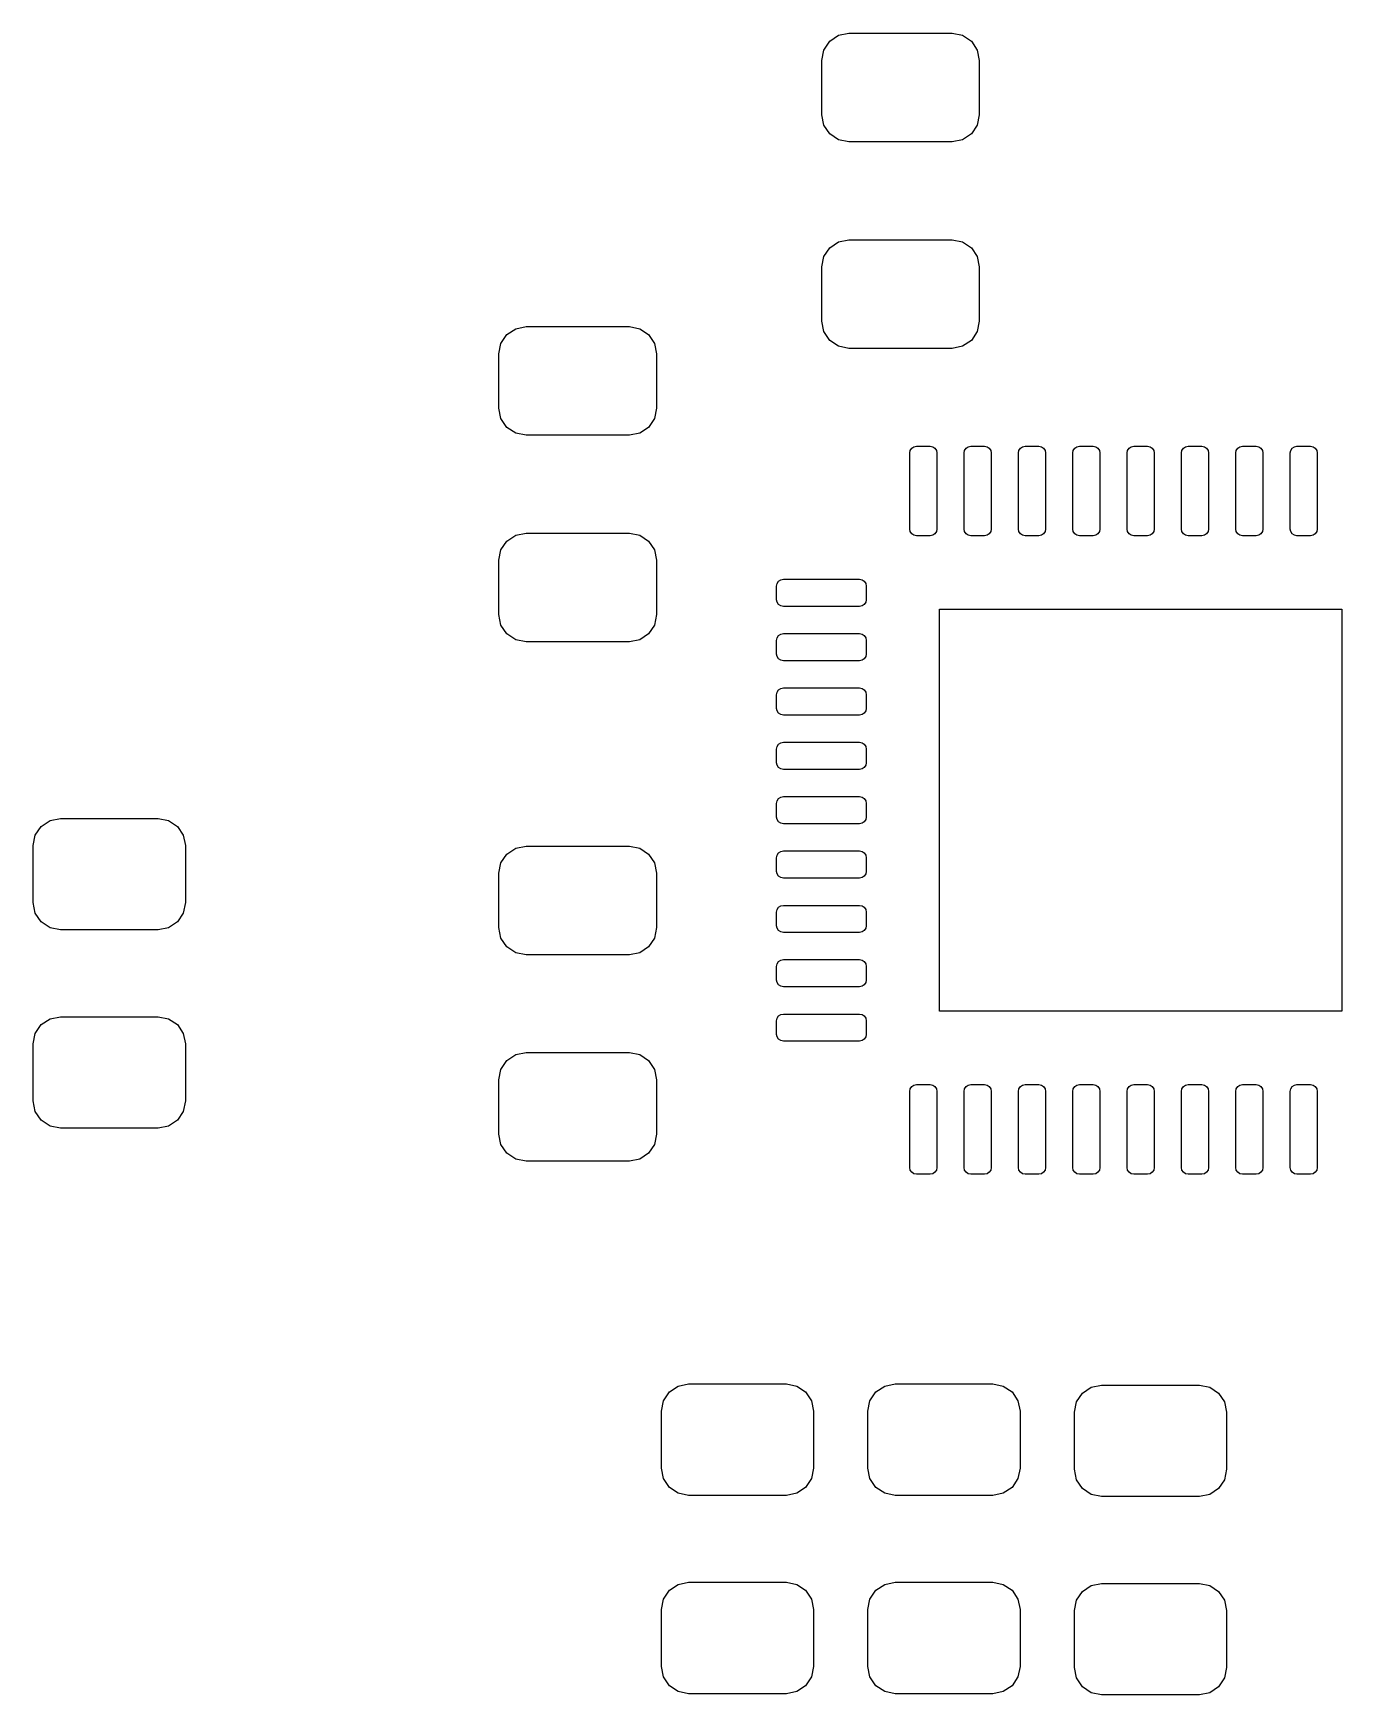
# Model space of a CAD drawing. Header units: inches. Extents: x 0.71 to 7.54, y -5.09 to -0.82.
# Drawn here: x 1.654 to 2.128, y -2.13 to -1.528 of the extents above; entities that cross this region are included whole.
import ezdxf

# ---------------------------------------------------------------- set-up
doc = ezdxf.new("R2010")
doc.units = ezdxf.units.IN
doc.header["$MEASUREMENT"] = 0
doc.layers.add('BLACK', color=250, linetype='CONTINUOUS')

msp = doc.modelspace()

# ---------------------------------------------------------------- linework, layer by layer
at = {"layer": 'BLACK', "linetype": 'CONTINUOUS'}
for p, q in [((1.94206, -1.53084), (1.94525, -1.5287)), ((1.94525, -1.5287), (1.94902, -1.52795)), ((1.94902, -1.52795), (1.98642, -1.52795)), ((1.98642, -1.52795), (1.99018, -1.5287)), ((1.99018, -1.5287), (1.99338, -1.53084)), ((1.93917, -1.5378), (1.93992, -1.53403)), ((1.93992, -1.53403), (1.94206, -1.53084)), ((1.99338, -1.53084), (1.99551, -1.53403)), ((1.99551, -1.53403), (1.99626, -1.5378)), ((1.93917, -1.55748), (1.93917, -1.5378)), ((1.99626, -1.5378), (1.99626, -1.55748)), ((1.93992, -1.56125), (1.93917, -1.55748)), ((1.99626, -1.55748), (1.99551, -1.56125)), ((1.94206, -1.56444), (1.93992, -1.56125)), ((1.94525, -1.56657), (1.94206, -1.56444)), ((1.99338, -1.56444), (1.99018, -1.56657)), ((1.99551, -1.56125), (1.99338, -1.56444)), ((1.94902, -1.56732), (1.94525, -1.56657)), ((1.98642, -1.56732), (1.94902, -1.56732)), ((1.99018, -1.56657), (1.98642, -1.56732)), ((1.93992, -1.60883), (1.94206, -1.60564)), ((1.94206, -1.60564), (1.94525, -1.60351)), ((1.94525, -1.60351), (1.94902, -1.60276)), ((1.94902, -1.60276), (1.98642, -1.60276)), ((1.98642, -1.60276), (1.99018, -1.60351)), ((1.99018, -1.60351), (1.99338, -1.60564)), ((1.99338, -1.60564), (1.99551, -1.60883)), ((1.93917, -1.6126), (1.93992, -1.60883)), ((1.93917, -1.63228), (1.93917, -1.6126)), ((1.99551, -1.60883), (1.99626, -1.6126)), ((1.99626, -1.6126), (1.99626, -1.63228)), ((1.82299, -1.64033), (1.82513, -1.63713)), ((1.82513, -1.63713), (1.82832, -1.635)), ((1.82832, -1.635), (1.83209, -1.63425)), ((1.83209, -1.63425), (1.86949, -1.63425)), ((1.86949, -1.63425), (1.87325, -1.635)), ((1.87325, -1.635), (1.87645, -1.63713)), ((1.87645, -1.63713), (1.87858, -1.64033)), ((1.93992, -1.63605), (1.93917, -1.63228)), ((1.94206, -1.63924), (1.93992, -1.63605)), ((1.99551, -1.63605), (1.99338, -1.63924)), ((1.99626, -1.63228), (1.99551, -1.63605)), ((1.82224, -1.64409), (1.82299, -1.64033)), ((1.87858, -1.64033), (1.87933, -1.64409)), ((1.94525, -1.64138), (1.94206, -1.63924)), ((1.94902, -1.64213), (1.94525, -1.64138)), ((1.98642, -1.64213), (1.94902, -1.64213)), ((1.99018, -1.64138), (1.98642, -1.64213)), ((1.99338, -1.63924), (1.99018, -1.64138)), ((1.82224, -1.66378), (1.82224, -1.64409)), ((1.87933, -1.64409), (1.87933, -1.66378)), ((1.82299, -1.66755), (1.82224, -1.66378)), ((1.87933, -1.66378), (1.87858, -1.66755)), ((1.82513, -1.67074), (1.82299, -1.66755)), ((1.82832, -1.67287), (1.82513, -1.67074)), ((1.83209, -1.67362), (1.82832, -1.67287)), ((1.87325, -1.67287), (1.86949, -1.67362)), ((1.87645, -1.67074), (1.87325, -1.67287)), ((1.87858, -1.66755), (1.87645, -1.67074)), ((1.86949, -1.67362), (1.83209, -1.67362)), ((1.97106, -1.68002), (1.97125, -1.67908)), ((1.97125, -1.67908), (1.97178, -1.67828)), ((1.97178, -1.67828), (1.97258, -1.67775)), ((1.97258, -1.67775), (1.97352, -1.67756)), ((1.97352, -1.67756), (1.97844, -1.67756)), ((1.97844, -1.67756), (1.97939, -1.67775)), ((1.97939, -1.67775), (1.98018, -1.67828)), ((1.98018, -1.67828), (1.98072, -1.67908)), ((1.98072, -1.67908), (1.98091, -1.68002)), ((1.99075, -1.68002), (1.99094, -1.67908)), ((1.99094, -1.67908), (1.99147, -1.67828)), ((1.99147, -1.67828), (1.99227, -1.67775)), ((1.99227, -1.67775), (1.99321, -1.67756)), ((1.99321, -1.67756), (1.99813, -1.67756)), ((1.99813, -1.67756), (1.99907, -1.67775)), ((1.99907, -1.67775), (1.99987, -1.67828)), ((1.99987, -1.67828), (2.0004, -1.67908)), ((2.0004, -1.67908), (2.00059, -1.68002)), ((2.01043, -1.68002), (2.01062, -1.67908)), ((2.01062, -1.67908), (2.01115, -1.67828)), ((2.01115, -1.67828), (2.01195, -1.67775)), ((2.01195, -1.67775), (2.01289, -1.67756)), ((2.01289, -1.67756), (2.01781, -1.67756)), ((2.01781, -1.67756), (2.01876, -1.67775)), ((2.01876, -1.67775), (2.01955, -1.67828)), ((2.01955, -1.67828), (2.02009, -1.67908)), ((2.02009, -1.67908), (2.02028, -1.68002)), ((2.03012, -1.68002), (2.03031, -1.67908)), ((2.03031, -1.67908), (2.03084, -1.67828)), ((2.03084, -1.67828), (2.03164, -1.67775)), ((2.03164, -1.67775), (2.03258, -1.67756)), ((2.03258, -1.67756), (2.0375, -1.67756)), ((2.0375, -1.67756), (2.03844, -1.67775)), ((2.03844, -1.67775), (2.03924, -1.67828)), ((2.03924, -1.67828), (2.03977, -1.67908)), ((2.03977, -1.67908), (2.03996, -1.68002)), ((2.0498, -1.68002), (2.04999, -1.67908)), ((2.04999, -1.67908), (2.05052, -1.67828)), ((2.05052, -1.67828), (2.05132, -1.67775)), ((2.05132, -1.67775), (2.05226, -1.67756)), ((2.05226, -1.67756), (2.05719, -1.67756)), ((2.05719, -1.67756), (2.05813, -1.67775)), ((2.05813, -1.67775), (2.05892, -1.67828)), ((2.05892, -1.67828), (2.05946, -1.67908)), ((2.05946, -1.67908), (2.05965, -1.68002)), ((2.06949, -1.68002), (2.06968, -1.67908)), ((2.06968, -1.67908), (2.07021, -1.67828)), ((2.07021, -1.67828), (2.07101, -1.67775)), ((2.07101, -1.67775), (2.07195, -1.67756)), ((2.07195, -1.67756), (2.07687, -1.67756)), ((2.07687, -1.67756), (2.07781, -1.67775)), ((2.07781, -1.67775), (2.07861, -1.67828)), ((2.07861, -1.67828), (2.07914, -1.67908)), ((2.07914, -1.67908), (2.07933, -1.68002)), ((2.08917, -1.68002), (2.08936, -1.67908)), ((2.08936, -1.67908), (2.08989, -1.67828)), ((2.08989, -1.67828), (2.09069, -1.67775)), ((2.09069, -1.67775), (2.09163, -1.67756)), ((2.09163, -1.67756), (2.09656, -1.67756)), ((2.09656, -1.67756), (2.0975, -1.67775)), ((2.0975, -1.67775), (2.0983, -1.67828)), ((2.0983, -1.67828), (2.09883, -1.67908)), ((2.09883, -1.67908), (2.09902, -1.68002)), ((2.10886, -1.68002), (2.10905, -1.67908)), ((2.10905, -1.67908), (2.10958, -1.67828)), ((2.10958, -1.67828), (2.11038, -1.67775)), ((2.11038, -1.67775), (2.11132, -1.67756)), ((2.11132, -1.67756), (2.11624, -1.67756)), ((2.11624, -1.67756), (2.11718, -1.67775)), ((2.11718, -1.67775), (2.11798, -1.67828)), ((2.11798, -1.67828), (2.11851, -1.67908)), ((2.11851, -1.67908), (2.1187, -1.68002)), ((1.97106, -1.70758), (1.97106, -1.68002)), ((1.98091, -1.68002), (1.98091, -1.70758)), ((1.99075, -1.70758), (1.99075, -1.68002)), ((2.00059, -1.68002), (2.00059, -1.70758)), ((2.01043, -1.70758), (2.01043, -1.68002)), ((2.02028, -1.68002), (2.02028, -1.70758)), ((2.03012, -1.70758), (2.03012, -1.68002)), ((2.03996, -1.68002), (2.03996, -1.70758)), ((2.0498, -1.70758), (2.0498, -1.68002)), ((2.05965, -1.68002), (2.05965, -1.70758)), ((2.06949, -1.70758), (2.06949, -1.68002)), ((2.07933, -1.68002), (2.07933, -1.70758)), ((2.08917, -1.70758), (2.08917, -1.68002)), ((2.09902, -1.68002), (2.09902, -1.70758)), ((2.10886, -1.70758), (2.10886, -1.68002)), ((2.1187, -1.68002), (2.1187, -1.70758)), ((1.82832, -1.7098), (1.83209, -1.70906)), ((1.83209, -1.70906), (1.86949, -1.70906)), ((1.86949, -1.70906), (1.87325, -1.7098)), ((1.97125, -1.70852), (1.97106, -1.70758)), ((1.97178, -1.70932), (1.97125, -1.70852)), ((1.97258, -1.70985), (1.97178, -1.70932)), ((1.98018, -1.70932), (1.97939, -1.70985)), ((1.98072, -1.70852), (1.98018, -1.70932)), ((1.98091, -1.70758), (1.98072, -1.70852)), ((1.99094, -1.70852), (1.99075, -1.70758)), ((1.99147, -1.70932), (1.99094, -1.70852)), ((1.99227, -1.70985), (1.99147, -1.70932)), ((1.99987, -1.70932), (1.99907, -1.70985)), ((2.0004, -1.70852), (1.99987, -1.70932)), ((2.00059, -1.70758), (2.0004, -1.70852)), ((2.01062, -1.70852), (2.01043, -1.70758)), ((2.01115, -1.70932), (2.01062, -1.70852)), ((2.01195, -1.70985), (2.01115, -1.70932)), ((2.01955, -1.70932), (2.01876, -1.70985)), ((2.02009, -1.70852), (2.01955, -1.70932)), ((2.02028, -1.70758), (2.02009, -1.70852)), ((2.03031, -1.70852), (2.03012, -1.70758)), ((2.03084, -1.70932), (2.03031, -1.70852)), ((2.03164, -1.70985), (2.03084, -1.70932)), ((2.03924, -1.70932), (2.03844, -1.70985)), ((2.03977, -1.70852), (2.03924, -1.70932)), ((2.03996, -1.70758), (2.03977, -1.70852)), ((2.04999, -1.70852), (2.0498, -1.70758)), ((2.05052, -1.70932), (2.04999, -1.70852)), ((2.05132, -1.70985), (2.05052, -1.70932)), ((2.05892, -1.70932), (2.05813, -1.70985)), ((2.05946, -1.70852), (2.05892, -1.70932)), ((2.05965, -1.70758), (2.05946, -1.70852)), ((2.06968, -1.70852), (2.06949, -1.70758)), ((2.07021, -1.70932), (2.06968, -1.70852)), ((2.07101, -1.70985), (2.07021, -1.70932)), ((2.07861, -1.70932), (2.07781, -1.70985)), ((2.07914, -1.70852), (2.07861, -1.70932)), ((2.07933, -1.70758), (2.07914, -1.70852)), ((2.08936, -1.70852), (2.08917, -1.70758)), ((2.08989, -1.70932), (2.08936, -1.70852)), ((2.09069, -1.70985), (2.08989, -1.70932)), ((2.0983, -1.70932), (2.0975, -1.70985)), ((2.09883, -1.70852), (2.0983, -1.70932)), ((2.09902, -1.70758), (2.09883, -1.70852)), ((2.10905, -1.70852), (2.10886, -1.70758)), ((2.10958, -1.70932), (2.10905, -1.70852)), ((2.11038, -1.70985), (2.10958, -1.70932)), ((2.11798, -1.70932), (2.11718, -1.70985)), ((2.11851, -1.70852), (2.11798, -1.70932)), ((2.1187, -1.70758), (2.11851, -1.70852)), ((1.82224, -1.7189), (1.82299, -1.71513)), ((1.82299, -1.71513), (1.82513, -1.71194)), ((1.82513, -1.71194), (1.82832, -1.7098)), ((1.87325, -1.7098), (1.87645, -1.71194)), ((1.87645, -1.71194), (1.87858, -1.71513)), ((1.87858, -1.71513), (1.87933, -1.7189)), ((1.97352, -1.71004), (1.97258, -1.70985)), ((1.97844, -1.71004), (1.97352, -1.71004)), ((1.97939, -1.70985), (1.97844, -1.71004)), ((1.99321, -1.71004), (1.99227, -1.70985)), ((1.99813, -1.71004), (1.99321, -1.71004)), ((1.99907, -1.70985), (1.99813, -1.71004)), ((2.01289, -1.71004), (2.01195, -1.70985)), ((2.01781, -1.71004), (2.01289, -1.71004)), ((2.01876, -1.70985), (2.01781, -1.71004)), ((2.03258, -1.71004), (2.03164, -1.70985)), ((2.0375, -1.71004), (2.03258, -1.71004)), ((2.03844, -1.70985), (2.0375, -1.71004)), ((2.05226, -1.71004), (2.05132, -1.70985)), ((2.05719, -1.71004), (2.05226, -1.71004)), ((2.05813, -1.70985), (2.05719, -1.71004)), ((2.07195, -1.71004), (2.07101, -1.70985)), ((2.07687, -1.71004), (2.07195, -1.71004)), ((2.07781, -1.70985), (2.07687, -1.71004)), ((2.09163, -1.71004), (2.09069, -1.70985)), ((2.09656, -1.71004), (2.09163, -1.71004)), ((2.0975, -1.70985), (2.09656, -1.71004)), ((2.11132, -1.71004), (2.11038, -1.70985)), ((2.11624, -1.71004), (2.11132, -1.71004)), ((2.11718, -1.70985), (2.11624, -1.71004)), ((1.82224, -1.73858), (1.82224, -1.7189)), ((1.87933, -1.7189), (1.87933, -1.73858)), ((1.92283, -1.72825), (1.92302, -1.72731)), ((1.92302, -1.72731), (1.92356, -1.72651)), ((1.92356, -1.72651), (1.92435, -1.72597)), ((1.92435, -1.72597), (1.9253, -1.72579)), ((1.9253, -1.72579), (1.95285, -1.72579)), ((1.95285, -1.72579), (1.9538, -1.72597)), ((1.9538, -1.72597), (1.95459, -1.72651)), ((1.95459, -1.72651), (1.95513, -1.72731)), ((1.95513, -1.72731), (1.95531, -1.72825)), ((1.92283, -1.73317), (1.92283, -1.72825)), ((1.92302, -1.73411), (1.92283, -1.73317)), ((1.95531, -1.73317), (1.95513, -1.73411)), ((1.95531, -1.72825), (1.95531, -1.73317)), ((1.82299, -1.74235), (1.82224, -1.73858)), ((1.87933, -1.73858), (1.87858, -1.74235)), ((1.92356, -1.73491), (1.92302, -1.73411)), ((1.92435, -1.73544), (1.92356, -1.73491)), ((1.9253, -1.73563), (1.92435, -1.73544)), ((1.95285, -1.73563), (1.9253, -1.73563)), ((1.9538, -1.73544), (1.95285, -1.73563)), ((1.95459, -1.73491), (1.9538, -1.73544)), ((1.95513, -1.73411), (1.95459, -1.73491)), ((1.98189, -1.88228), (1.98189, -1.73661)), ((1.98189, -1.73661), (2.12756, -1.73661)), ((2.12756, -1.73661), (2.12756, -1.88228)), ((1.82513, -1.74554), (1.82299, -1.74235)), ((1.82832, -1.74768), (1.82513, -1.74554)), ((1.87645, -1.74554), (1.87325, -1.74768)), ((1.87858, -1.74235), (1.87645, -1.74554)), ((1.92435, -1.74566), (1.9253, -1.74547)), ((1.9253, -1.74547), (1.95285, -1.74547)), ((1.95285, -1.74547), (1.9538, -1.74566)), ((1.83209, -1.74843), (1.82832, -1.74768)), ((1.86949, -1.74843), (1.83209, -1.74843)), ((1.87325, -1.74768), (1.86949, -1.74843)), ((1.92283, -1.74793), (1.92302, -1.74699)), ((1.92283, -1.75285), (1.92283, -1.74793)), ((1.92302, -1.74699), (1.92356, -1.74619)), ((1.92356, -1.74619), (1.92435, -1.74566)), ((1.9538, -1.74566), (1.95459, -1.74619)), ((1.95459, -1.74619), (1.95513, -1.74699)), ((1.95513, -1.74699), (1.95531, -1.74793)), ((1.95531, -1.74793), (1.95531, -1.75285)), ((1.92302, -1.7538), (1.92283, -1.75285)), ((1.92356, -1.75459), (1.92302, -1.7538)), ((1.92435, -1.75513), (1.92356, -1.75459)), ((1.9253, -1.75531), (1.92435, -1.75513)), ((1.95285, -1.75531), (1.9253, -1.75531)), ((1.9538, -1.75513), (1.95285, -1.75531)), ((1.95459, -1.75459), (1.9538, -1.75513)), ((1.95513, -1.7538), (1.95459, -1.75459)), ((1.95531, -1.75285), (1.95513, -1.7538)), ((1.92283, -1.76762), (1.92302, -1.76668)), ((1.92283, -1.77254), (1.92283, -1.76762)), ((1.92302, -1.76668), (1.92356, -1.76588)), ((1.92356, -1.76588), (1.92435, -1.76534)), ((1.92435, -1.76534), (1.9253, -1.76516)), ((1.9253, -1.76516), (1.95285, -1.76516)), ((1.95285, -1.76516), (1.9538, -1.76534)), ((1.9538, -1.76534), (1.95459, -1.76588)), ((1.95459, -1.76588), (1.95513, -1.76668)), ((1.95513, -1.76668), (1.95531, -1.76762)), ((1.95531, -1.76762), (1.95531, -1.77254)), ((1.92302, -1.77348), (1.92283, -1.77254)), ((1.92356, -1.77428), (1.92302, -1.77348)), ((1.92435, -1.77481), (1.92356, -1.77428)), ((1.9253, -1.775), (1.92435, -1.77481)), ((1.95285, -1.775), (1.9253, -1.775)), ((1.9538, -1.77481), (1.95285, -1.775)), ((1.95459, -1.77428), (1.9538, -1.77481)), ((1.95513, -1.77348), (1.95459, -1.77428)), ((1.95531, -1.77254), (1.95513, -1.77348)), ((1.92283, -1.7873), (1.92302, -1.78636)), ((1.92283, -1.79222), (1.92283, -1.7873)), ((1.92302, -1.78636), (1.92356, -1.78556)), ((1.92356, -1.78556), (1.92435, -1.78503)), ((1.92435, -1.78503), (1.9253, -1.78484)), ((1.9253, -1.78484), (1.95285, -1.78484)), ((1.95285, -1.78484), (1.9538, -1.78503)), ((1.9538, -1.78503), (1.95459, -1.78556)), ((1.95459, -1.78556), (1.95513, -1.78636)), ((1.95513, -1.78636), (1.95531, -1.7873)), ((1.95531, -1.7873), (1.95531, -1.79222)), ((1.92302, -1.79317), (1.92283, -1.79222)), ((1.92356, -1.79396), (1.92302, -1.79317)), ((1.95513, -1.79317), (1.95459, -1.79396)), ((1.95531, -1.79222), (1.95513, -1.79317)), ((1.92435, -1.7945), (1.92356, -1.79396)), ((1.9253, -1.79469), (1.92435, -1.7945)), ((1.95285, -1.79469), (1.9253, -1.79469)), ((1.9538, -1.7945), (1.95285, -1.79469)), ((1.95459, -1.79396), (1.9538, -1.7945)), ((1.92302, -1.80605), (1.92356, -1.80525)), ((1.92356, -1.80525), (1.92435, -1.80471)), ((1.92435, -1.80471), (1.9253, -1.80453)), ((1.9253, -1.80453), (1.95285, -1.80453)), ((1.95285, -1.80453), (1.9538, -1.80471)), ((1.9538, -1.80471), (1.95459, -1.80525)), ((1.95459, -1.80525), (1.95513, -1.80605)), ((1.92283, -1.80699), (1.92302, -1.80605)), ((1.92283, -1.81191), (1.92283, -1.80699)), ((1.95513, -1.80605), (1.95531, -1.80699)), ((1.95531, -1.80699), (1.95531, -1.81191)), ((1.65429, -1.81848), (1.65643, -1.81528)), ((1.65643, -1.81528), (1.65962, -1.81315)), ((1.65962, -1.81315), (1.66339, -1.8124)), ((1.66339, -1.8124), (1.69882, -1.8124)), ((1.69882, -1.8124), (1.70259, -1.81315)), ((1.70259, -1.81315), (1.70578, -1.81528)), ((1.70578, -1.81528), (1.70791, -1.81848)), ((1.92302, -1.81285), (1.92283, -1.81191)), ((1.92356, -1.81365), (1.92302, -1.81285)), ((1.92435, -1.81418), (1.92356, -1.81365)), ((1.9253, -1.81437), (1.92435, -1.81418)), ((1.95285, -1.81437), (1.9253, -1.81437)), ((1.9538, -1.81418), (1.95285, -1.81437)), ((1.95459, -1.81365), (1.9538, -1.81418)), ((1.95513, -1.81285), (1.95459, -1.81365)), ((1.95531, -1.81191), (1.95513, -1.81285)), ((1.65354, -1.82224), (1.65429, -1.81848)), ((1.65354, -1.84291), (1.65354, -1.82224)), ((1.70791, -1.81848), (1.70866, -1.82224)), ((1.70866, -1.82224), (1.70866, -1.84291)), ((1.82513, -1.82532), (1.82832, -1.82319)), ((1.82832, -1.82319), (1.83209, -1.82244)), ((1.83209, -1.82244), (1.86949, -1.82244)), ((1.86949, -1.82244), (1.87325, -1.82319)), ((1.87325, -1.82319), (1.87645, -1.82532)), ((1.82224, -1.83228), (1.82299, -1.82852)), ((1.82299, -1.82852), (1.82513, -1.82532)), ((1.87645, -1.82532), (1.87858, -1.82852)), ((1.87858, -1.82852), (1.87933, -1.83228)), ((1.92283, -1.82667), (1.92302, -1.82573)), ((1.92283, -1.83159), (1.92283, -1.82667)), ((1.92302, -1.82573), (1.92356, -1.82493)), ((1.92356, -1.82493), (1.92435, -1.8244)), ((1.92435, -1.8244), (1.9253, -1.82421)), ((1.9253, -1.82421), (1.95285, -1.82421)), ((1.95285, -1.82421), (1.9538, -1.8244)), ((1.9538, -1.8244), (1.95459, -1.82493)), ((1.95459, -1.82493), (1.95513, -1.82573)), ((1.95513, -1.82573), (1.95531, -1.82667)), ((1.95531, -1.82667), (1.95531, -1.83159)), ((1.82224, -1.85197), (1.82224, -1.83228)), ((1.87933, -1.83228), (1.87933, -1.85197)), ((1.92302, -1.83254), (1.92283, -1.83159)), ((1.92356, -1.83333), (1.92302, -1.83254)), ((1.92435, -1.83387), (1.92356, -1.83333)), ((1.9253, -1.83406), (1.92435, -1.83387)), ((1.95285, -1.83406), (1.9253, -1.83406)), ((1.9538, -1.83387), (1.95285, -1.83406)), ((1.95459, -1.83333), (1.9538, -1.83387)), ((1.95513, -1.83254), (1.95459, -1.83333)), ((1.95531, -1.83159), (1.95513, -1.83254)), ((1.65429, -1.84668), (1.65354, -1.84291)), ((1.65643, -1.84987), (1.65429, -1.84668)), ((1.70791, -1.84668), (1.70578, -1.84987)), ((1.70866, -1.84291), (1.70791, -1.84668)), ((1.92283, -1.84636), (1.92302, -1.84542)), ((1.92283, -1.85128), (1.92283, -1.84636)), ((1.92302, -1.84542), (1.92356, -1.84462)), ((1.92356, -1.84462), (1.92435, -1.84408)), ((1.92435, -1.84408), (1.9253, -1.8439)), ((1.9253, -1.8439), (1.95285, -1.8439)), ((1.95285, -1.8439), (1.9538, -1.84408)), ((1.9538, -1.84408), (1.95459, -1.84462)), ((1.95459, -1.84462), (1.95513, -1.84542)), ((1.95513, -1.84542), (1.95531, -1.84636)), ((1.95531, -1.84636), (1.95531, -1.85128)), ((1.65962, -1.85201), (1.65643, -1.84987)), ((1.66339, -1.85276), (1.65962, -1.85201)), ((1.69882, -1.85276), (1.66339, -1.85276)), ((1.70259, -1.85201), (1.69882, -1.85276)), ((1.70578, -1.84987), (1.70259, -1.85201)), ((1.82299, -1.85574), (1.82224, -1.85197)), ((1.87933, -1.85197), (1.87858, -1.85574)), ((1.92302, -1.85222), (1.92283, -1.85128)), ((1.92356, -1.85302), (1.92302, -1.85222)), ((1.92435, -1.85355), (1.92356, -1.85302)), ((1.9253, -1.85374), (1.92435, -1.85355)), ((1.95285, -1.85374), (1.9253, -1.85374)), ((1.9538, -1.85355), (1.95285, -1.85374)), ((1.95459, -1.85302), (1.9538, -1.85355)), ((1.95513, -1.85222), (1.95459, -1.85302)), ((1.95531, -1.85128), (1.95513, -1.85222)), ((1.82513, -1.85893), (1.82299, -1.85574)), ((1.82832, -1.86106), (1.82513, -1.85893)), ((1.87645, -1.85893), (1.87325, -1.86106)), ((1.87858, -1.85574), (1.87645, -1.85893)), ((1.83209, -1.86181), (1.82832, -1.86106)), ((1.86949, -1.86181), (1.83209, -1.86181)), ((1.87325, -1.86106), (1.86949, -1.86181)), ((1.92283, -1.86604), (1.92302, -1.8651)), ((1.92302, -1.8651), (1.92356, -1.8643)), ((1.92356, -1.8643), (1.92435, -1.86377)), ((1.92435, -1.86377), (1.9253, -1.86358)), ((1.9253, -1.86358), (1.95285, -1.86358)), ((1.95285, -1.86358), (1.9538, -1.86377)), ((1.9538, -1.86377), (1.95459, -1.8643)), ((1.95459, -1.8643), (1.95513, -1.8651)), ((1.95513, -1.8651), (1.95531, -1.86604)), ((1.92283, -1.87096), (1.92283, -1.86604)), ((1.92302, -1.87191), (1.92283, -1.87096)), ((1.92356, -1.8727), (1.92302, -1.87191)), ((1.95513, -1.87191), (1.95459, -1.8727)), ((1.95531, -1.87096), (1.95513, -1.87191)), ((1.95531, -1.86604), (1.95531, -1.87096)), ((1.92435, -1.87324), (1.92356, -1.8727)), ((1.9253, -1.87343), (1.92435, -1.87324)), ((1.95285, -1.87343), (1.9253, -1.87343)), ((1.9538, -1.87324), (1.95285, -1.87343)), ((1.95459, -1.8727), (1.9538, -1.87324)), ((1.92302, -1.88479), (1.92356, -1.88399)), ((1.92356, -1.88399), (1.92435, -1.88346)), ((1.92435, -1.88346), (1.9253, -1.88327)), ((1.9253, -1.88327), (1.95285, -1.88327)), ((1.95285, -1.88327), (1.9538, -1.88346)), ((1.9538, -1.88346), (1.95459, -1.88399)), ((1.95459, -1.88399), (1.95513, -1.88479)), ((2.12756, -1.88228), (1.98189, -1.88228)), ((1.65429, -1.89033), (1.65643, -1.88713)), ((1.65643, -1.88713), (1.65962, -1.885)), ((1.65962, -1.885), (1.66339, -1.88425)), ((1.66339, -1.88425), (1.69882, -1.88425)), ((1.69882, -1.88425), (1.70259, -1.885)), ((1.70259, -1.885), (1.70578, -1.88713)), ((1.70578, -1.88713), (1.70791, -1.89033)), ((1.92283, -1.88573), (1.92302, -1.88479)), ((1.92283, -1.89065), (1.92283, -1.88573)), ((1.95513, -1.88479), (1.95531, -1.88573)), ((1.95531, -1.88573), (1.95531, -1.89065)), ((1.65354, -1.89409), (1.65429, -1.89033)), ((1.65354, -1.91476), (1.65354, -1.89409)), ((1.70791, -1.89033), (1.70866, -1.89409)), ((1.70866, -1.89409), (1.70866, -1.91476)), ((1.92302, -1.89159), (1.92283, -1.89065)), ((1.92356, -1.89239), (1.92302, -1.89159)), ((1.92435, -1.89292), (1.92356, -1.89239)), ((1.9253, -1.89311), (1.92435, -1.89292)), ((1.95285, -1.89311), (1.9253, -1.89311)), ((1.9538, -1.89292), (1.95285, -1.89311)), ((1.95459, -1.89239), (1.9538, -1.89292)), ((1.95513, -1.89159), (1.95459, -1.89239)), ((1.95531, -1.89065), (1.95513, -1.89159)), ((1.82299, -1.90332), (1.82513, -1.90013)), ((1.82513, -1.90013), (1.82832, -1.89799)), ((1.82832, -1.89799), (1.83209, -1.89724)), ((1.83209, -1.89724), (1.86949, -1.89724)), ((1.86949, -1.89724), (1.87325, -1.89799)), ((1.87325, -1.89799), (1.87645, -1.90013)), ((1.87645, -1.90013), (1.87858, -1.90332)), ((1.82224, -1.90709), (1.82299, -1.90332)), ((1.82224, -1.92677), (1.82224, -1.90709)), ((1.87858, -1.90332), (1.87933, -1.90709)), ((1.87933, -1.90709), (1.87933, -1.92677)), ((1.97106, -1.91132), (1.97125, -1.91038)), ((1.97106, -1.93888), (1.97106, -1.91132)), ((1.97125, -1.91038), (1.97178, -1.90958)), ((1.97178, -1.90958), (1.97258, -1.90905)), ((1.97258, -1.90905), (1.97352, -1.90886)), ((1.97352, -1.90886), (1.97844, -1.90886)), ((1.97844, -1.90886), (1.97939, -1.90905)), ((1.97939, -1.90905), (1.98018, -1.90958)), ((1.98018, -1.90958), (1.98072, -1.91038)), ((1.98072, -1.91038), (1.98091, -1.91132)), ((1.98091, -1.91132), (1.98091, -1.93888)), ((1.99075, -1.91132), (1.99094, -1.91038)), ((1.99075, -1.93888), (1.99075, -1.91132)), ((1.99094, -1.91038), (1.99147, -1.90958)), ((1.99147, -1.90958), (1.99227, -1.90905)), ((1.99227, -1.90905), (1.99321, -1.90886)), ((1.99321, -1.90886), (1.99813, -1.90886)), ((1.99813, -1.90886), (1.99907, -1.90905)), ((1.99907, -1.90905), (1.99987, -1.90958)), ((1.99987, -1.90958), (2.0004, -1.91038)), ((2.0004, -1.91038), (2.00059, -1.91132)), ((2.00059, -1.91132), (2.00059, -1.93888)), ((2.01043, -1.91132), (2.01062, -1.91038)), ((2.01043, -1.93888), (2.01043, -1.91132)), ((2.01062, -1.91038), (2.01115, -1.90958)), ((2.01115, -1.90958), (2.01195, -1.90905)), ((2.01195, -1.90905), (2.01289, -1.90886)), ((2.01289, -1.90886), (2.01781, -1.90886)), ((2.01781, -1.90886), (2.01876, -1.90905)), ((2.01876, -1.90905), (2.01955, -1.90958)), ((2.01955, -1.90958), (2.02009, -1.91038)), ((2.02009, -1.91038), (2.02028, -1.91132)), ((2.02028, -1.91132), (2.02028, -1.93888)), ((2.03012, -1.91132), (2.03031, -1.91038)), ((2.03012, -1.93888), (2.03012, -1.91132)), ((2.03031, -1.91038), (2.03084, -1.90958)), ((2.03084, -1.90958), (2.03164, -1.90905)), ((2.03164, -1.90905), (2.03258, -1.90886)), ((2.03258, -1.90886), (2.0375, -1.90886)), ((2.0375, -1.90886), (2.03844, -1.90905)), ((2.03844, -1.90905), (2.03924, -1.90958)), ((2.03924, -1.90958), (2.03977, -1.91038)), ((2.03977, -1.91038), (2.03996, -1.91132)), ((2.03996, -1.91132), (2.03996, -1.93888)), ((2.0498, -1.91132), (2.04999, -1.91038)), ((2.0498, -1.93888), (2.0498, -1.91132)), ((2.04999, -1.91038), (2.05052, -1.90958)), ((2.05052, -1.90958), (2.05132, -1.90905)), ((2.05132, -1.90905), (2.05226, -1.90886)), ((2.05226, -1.90886), (2.05719, -1.90886)), ((2.05719, -1.90886), (2.05813, -1.90905)), ((2.05813, -1.90905), (2.05892, -1.90958)), ((2.05892, -1.90958), (2.05946, -1.91038)), ((2.05946, -1.91038), (2.05965, -1.91132)), ((2.05965, -1.91132), (2.05965, -1.93888)), ((2.06949, -1.91132), (2.06968, -1.91038)), ((2.06949, -1.93888), (2.06949, -1.91132)), ((2.06968, -1.91038), (2.07021, -1.90958)), ((2.07021, -1.90958), (2.07101, -1.90905)), ((2.07101, -1.90905), (2.07195, -1.90886)), ((2.07195, -1.90886), (2.07687, -1.90886)), ((2.07687, -1.90886), (2.07781, -1.90905)), ((2.07781, -1.90905), (2.07861, -1.90958)), ((2.07861, -1.90958), (2.07914, -1.91038)), ((2.07914, -1.91038), (2.07933, -1.91132)), ((2.07933, -1.91132), (2.07933, -1.93888)), ((2.08917, -1.91132), (2.08936, -1.91038)), ((2.08917, -1.93888), (2.08917, -1.91132)), ((2.08936, -1.91038), (2.08989, -1.90958)), ((2.08989, -1.90958), (2.09069, -1.90905)), ((2.09069, -1.90905), (2.09163, -1.90886)), ((2.09163, -1.90886), (2.09656, -1.90886)), ((2.09656, -1.90886), (2.0975, -1.90905)), ((2.0975, -1.90905), (2.0983, -1.90958)), ((2.0983, -1.90958), (2.09883, -1.91038)), ((2.09883, -1.91038), (2.09902, -1.91132)), ((2.09902, -1.91132), (2.09902, -1.93888)), ((2.10886, -1.91132), (2.10905, -1.91038)), ((2.10886, -1.93888), (2.10886, -1.91132)), ((2.10905, -1.91038), (2.10958, -1.90958)), ((2.10958, -1.90958), (2.11038, -1.90905)), ((2.11038, -1.90905), (2.11132, -1.90886)), ((2.11132, -1.90886), (2.11624, -1.90886)), ((2.11624, -1.90886), (2.11718, -1.90905)), ((2.11718, -1.90905), (2.11798, -1.90958)), ((2.11798, -1.90958), (2.11851, -1.91038)), ((2.11851, -1.91038), (2.1187, -1.91132)), ((2.1187, -1.91132), (2.1187, -1.93888)), ((1.65429, -1.91853), (1.65354, -1.91476)), ((1.65643, -1.92172), (1.65429, -1.91853)), ((1.70791, -1.91853), (1.70578, -1.92172)), ((1.70866, -1.91476), (1.70791, -1.91853)), ((1.65962, -1.92386), (1.65643, -1.92172)), ((1.66339, -1.92461), (1.65962, -1.92386)), ((1.69882, -1.92461), (1.66339, -1.92461)), ((1.70259, -1.92386), (1.69882, -1.92461)), ((1.70578, -1.92172), (1.70259, -1.92386)), ((1.82299, -1.93054), (1.82224, -1.92677)), ((1.82513, -1.93373), (1.82299, -1.93054)), ((1.87858, -1.93054), (1.87645, -1.93373)), ((1.87933, -1.92677), (1.87858, -1.93054)), ((1.82832, -1.93586), (1.82513, -1.93373)), ((1.83209, -1.93661), (1.82832, -1.93586)), ((1.86949, -1.93661), (1.83209, -1.93661)), ((1.87325, -1.93586), (1.86949, -1.93661)), ((1.87645, -1.93373), (1.87325, -1.93586)), ((1.97125, -1.93982), (1.97106, -1.93888)), ((1.97178, -1.94062), (1.97125, -1.93982)), ((1.97258, -1.94115), (1.97178, -1.94062)), ((1.97352, -1.94134), (1.97258, -1.94115)), ((1.97844, -1.94134), (1.97352, -1.94134)), ((1.97939, -1.94115), (1.97844, -1.94134)), ((1.98018, -1.94062), (1.97939, -1.94115)), ((1.98072, -1.93982), (1.98018, -1.94062)), ((1.98091, -1.93888), (1.98072, -1.93982)), ((1.99094, -1.93982), (1.99075, -1.93888)), ((1.99147, -1.94062), (1.99094, -1.93982)), ((1.99227, -1.94115), (1.99147, -1.94062)), ((1.99321, -1.94134), (1.99227, -1.94115)), ((1.99813, -1.94134), (1.99321, -1.94134)), ((1.99907, -1.94115), (1.99813, -1.94134)), ((1.99987, -1.94062), (1.99907, -1.94115)), ((2.0004, -1.93982), (1.99987, -1.94062)), ((2.00059, -1.93888), (2.0004, -1.93982)), ((2.01062, -1.93982), (2.01043, -1.93888)), ((2.01115, -1.94062), (2.01062, -1.93982)), ((2.01195, -1.94115), (2.01115, -1.94062)), ((2.01289, -1.94134), (2.01195, -1.94115)), ((2.01781, -1.94134), (2.01289, -1.94134)), ((2.01876, -1.94115), (2.01781, -1.94134)), ((2.01955, -1.94062), (2.01876, -1.94115)), ((2.02009, -1.93982), (2.01955, -1.94062)), ((2.02028, -1.93888), (2.02009, -1.93982)), ((2.03031, -1.93982), (2.03012, -1.93888)), ((2.03084, -1.94062), (2.03031, -1.93982)), ((2.03164, -1.94115), (2.03084, -1.94062)), ((2.03258, -1.94134), (2.03164, -1.94115)), ((2.0375, -1.94134), (2.03258, -1.94134)), ((2.03844, -1.94115), (2.0375, -1.94134)), ((2.03924, -1.94062), (2.03844, -1.94115)), ((2.03977, -1.93982), (2.03924, -1.94062)), ((2.03996, -1.93888), (2.03977, -1.93982)), ((2.04999, -1.93982), (2.0498, -1.93888)), ((2.05052, -1.94062), (2.04999, -1.93982)), ((2.05132, -1.94115), (2.05052, -1.94062)), ((2.05226, -1.94134), (2.05132, -1.94115)), ((2.05719, -1.94134), (2.05226, -1.94134)), ((2.05813, -1.94115), (2.05719, -1.94134)), ((2.05892, -1.94062), (2.05813, -1.94115)), ((2.05946, -1.93982), (2.05892, -1.94062)), ((2.05965, -1.93888), (2.05946, -1.93982)), ((2.06968, -1.93982), (2.06949, -1.93888)), ((2.07021, -1.94062), (2.06968, -1.93982)), ((2.07101, -1.94115), (2.07021, -1.94062)), ((2.07195, -1.94134), (2.07101, -1.94115)), ((2.07687, -1.94134), (2.07195, -1.94134)), ((2.07781, -1.94115), (2.07687, -1.94134)), ((2.07861, -1.94062), (2.07781, -1.94115)), ((2.07914, -1.93982), (2.07861, -1.94062)), ((2.07933, -1.93888), (2.07914, -1.93982)), ((2.08936, -1.93982), (2.08917, -1.93888)), ((2.08989, -1.94062), (2.08936, -1.93982)), ((2.09069, -1.94115), (2.08989, -1.94062)), ((2.09163, -1.94134), (2.09069, -1.94115)), ((2.09656, -1.94134), (2.09163, -1.94134)), ((2.0975, -1.94115), (2.09656, -1.94134)), ((2.0983, -1.94062), (2.0975, -1.94115)), ((2.09883, -1.93982), (2.0983, -1.94062)), ((2.09902, -1.93888), (2.09883, -1.93982)), ((2.10905, -1.93982), (2.10886, -1.93888)), ((2.10958, -1.94062), (2.10905, -1.93982)), ((2.11038, -1.94115), (2.10958, -1.94062)), ((2.11132, -1.94134), (2.11038, -1.94115)), ((2.11624, -1.94134), (2.11132, -1.94134)), ((2.11718, -1.94115), (2.11624, -1.94134)), ((2.11798, -1.94062), (2.11718, -1.94115)), ((2.11851, -1.93982), (2.11798, -1.94062)), ((2.1187, -1.93888), (2.11851, -1.93982)), ((1.88185, -2.02338), (1.88399, -2.02018)), ((1.88399, -2.02018), (1.88718, -2.01805)), ((1.88718, -2.01805), (1.89094, -2.0173)), ((1.89094, -2.0173), (1.92638, -2.0173)), ((1.92638, -2.0173), (1.93014, -2.01805)), ((1.93014, -2.01805), (1.93334, -2.02018)), ((1.93334, -2.02018), (1.93547, -2.02338)), ((1.95665, -2.02338), (1.95879, -2.02018)), ((1.95879, -2.02018), (1.96198, -2.01805)), ((1.96198, -2.01805), (1.96575, -2.0173)), ((1.96575, -2.0173), (2.00118, -2.0173)), ((2.00118, -2.0173), (2.00495, -2.01805)), ((2.00495, -2.01805), (2.00814, -2.02018)), ((2.00814, -2.02018), (2.01027, -2.02338)), ((2.03146, -2.02377), (2.03359, -2.02058)), ((2.03359, -2.02058), (2.03678, -2.01844)), ((2.03678, -2.01844), (2.04055, -2.01769)), ((2.04055, -2.01769), (2.07598, -2.01769)), ((2.07598, -2.01769), (2.07975, -2.01844)), ((2.07975, -2.01844), (2.08294, -2.02058)), ((2.08294, -2.02058), (2.08508, -2.02377)), ((1.8811, -2.02714), (1.88185, -2.02338)), ((1.8811, -2.04781), (1.8811, -2.02714)), ((1.93547, -2.02338), (1.93622, -2.02714)), ((1.93622, -2.02714), (1.93622, -2.04781)), ((1.95591, -2.02714), (1.95665, -2.02338)), ((1.95591, -2.04781), (1.95591, -2.02714)), ((2.01027, -2.02338), (2.01102, -2.02714)), ((2.01102, -2.02714), (2.01102, -2.04781)), ((2.03071, -2.02754), (2.03146, -2.02377)), ((2.03071, -2.0482), (2.03071, -2.02754)), ((2.08508, -2.02377), (2.08583, -2.02754)), ((2.08583, -2.02754), (2.08583, -2.0482)), ((1.88185, -2.05158), (1.8811, -2.04781)), ((1.88399, -2.05477), (1.88185, -2.05158)), ((1.93547, -2.05158), (1.93334, -2.05477)), ((1.93622, -2.04781), (1.93547, -2.05158)), ((1.95665, -2.05158), (1.95591, -2.04781)), ((1.95879, -2.05477), (1.95665, -2.05158)), ((2.01027, -2.05158), (2.00814, -2.05477)), ((2.01102, -2.04781), (2.01027, -2.05158)), ((2.03146, -2.05197), (2.03071, -2.0482)), ((2.03359, -2.05516), (2.03146, -2.05197)), ((2.08508, -2.05197), (2.08294, -2.05516)), ((2.08583, -2.0482), (2.08508, -2.05197)), ((1.88718, -2.0569), (1.88399, -2.05477)), ((1.89094, -2.05765), (1.88718, -2.0569)), ((1.92638, -2.05765), (1.89094, -2.05765)), ((1.93014, -2.0569), (1.92638, -2.05765)), ((1.93334, -2.05477), (1.93014, -2.0569)), ((1.96198, -2.0569), (1.95879, -2.05477)), ((1.96575, -2.05765), (1.96198, -2.0569)), ((2.00118, -2.05765), (1.96575, -2.05765)), ((2.00495, -2.0569), (2.00118, -2.05765)), ((2.00814, -2.05477), (2.00495, -2.0569)), ((2.03678, -2.0573), (2.03359, -2.05516)), ((2.04055, -2.05805), (2.03678, -2.0573)), ((2.07598, -2.05805), (2.04055, -2.05805)), ((2.07975, -2.0573), (2.07598, -2.05805)), ((2.08294, -2.05516), (2.07975, -2.0573)), ((1.88185, -2.09523), (1.88399, -2.09203)), ((1.88399, -2.09203), (1.88718, -2.0899)), ((1.88718, -2.0899), (1.89094, -2.08915)), ((1.89094, -2.08915), (1.92638, -2.08915)), ((1.92638, -2.08915), (1.93014, -2.0899)), ((1.93014, -2.0899), (1.93334, -2.09203)), ((1.93334, -2.09203), (1.93547, -2.09523)), ((1.95665, -2.09523), (1.95879, -2.09203)), ((1.95879, -2.09203), (1.96198, -2.0899)), ((1.96198, -2.0899), (1.96575, -2.08915)), ((1.96575, -2.08915), (2.00118, -2.08915)), ((2.00118, -2.08915), (2.00495, -2.0899)), ((2.00495, -2.0899), (2.00814, -2.09203)), ((2.00814, -2.09203), (2.01027, -2.09523)), ((2.03146, -2.09562), (2.03359, -2.09243)), ((2.03359, -2.09243), (2.03678, -2.09029)), ((2.03678, -2.09029), (2.04055, -2.08954)), ((2.04055, -2.08954), (2.07598, -2.08954)), ((2.07598, -2.08954), (2.07975, -2.09029)), ((2.07975, -2.09029), (2.08294, -2.09243)), ((2.08294, -2.09243), (2.08508, -2.09562)), ((1.8811, -2.09899), (1.88185, -2.09523)), ((1.8811, -2.11966), (1.8811, -2.09899)), ((1.93547, -2.09523), (1.93622, -2.09899)), ((1.93622, -2.09899), (1.93622, -2.11966)), ((1.95591, -2.09899), (1.95665, -2.09523)), ((1.95591, -2.11966), (1.95591, -2.09899)), ((2.01027, -2.09523), (2.01102, -2.09899)), ((2.01102, -2.09899), (2.01102, -2.11966)), ((2.03071, -2.09939), (2.03146, -2.09562)), ((2.03071, -2.12006), (2.03071, -2.09939)), ((2.08508, -2.09562), (2.08583, -2.09939)), ((2.08583, -2.09939), (2.08583, -2.12006)), ((1.88185, -2.12343), (1.8811, -2.11966)), ((1.88399, -2.12662), (1.88185, -2.12343)), ((1.93547, -2.12343), (1.93334, -2.12662)), ((1.93622, -2.11966), (1.93547, -2.12343)), ((1.95665, -2.12343), (1.95591, -2.11966)), ((1.95879, -2.12662), (1.95665, -2.12343)), ((2.01027, -2.12343), (2.00814, -2.12662)), ((2.01102, -2.11966), (2.01027, -2.12343)), ((2.03146, -2.12382), (2.03071, -2.12006)), ((2.03359, -2.12701), (2.03146, -2.12382)), ((2.08508, -2.12382), (2.08294, -2.12701)), ((2.08583, -2.12006), (2.08508, -2.12382)), ((1.88718, -2.12875), (1.88399, -2.12662)), ((1.89094, -2.1295), (1.88718, -2.12875)), ((1.92638, -2.1295), (1.89094, -2.1295)), ((1.93014, -2.12875), (1.92638, -2.1295)), ((1.93334, -2.12662), (1.93014, -2.12875)), ((1.96198, -2.12875), (1.95879, -2.12662)), ((1.96575, -2.1295), (1.96198, -2.12875)), ((2.00118, -2.1295), (1.96575, -2.1295)), ((2.00495, -2.12875), (2.00118, -2.1295)), ((2.00814, -2.12662), (2.00495, -2.12875)), ((2.03678, -2.12915), (2.03359, -2.12701)), ((2.04055, -2.1299), (2.03678, -2.12915)), ((2.07598, -2.1299), (2.04055, -2.1299)), ((2.07975, -2.12915), (2.07598, -2.1299)), ((2.08294, -2.12701), (2.07975, -2.12915))]:
    msp.add_line(p, q, dxfattribs=at)

doc.saveas('drawing.dxf')
